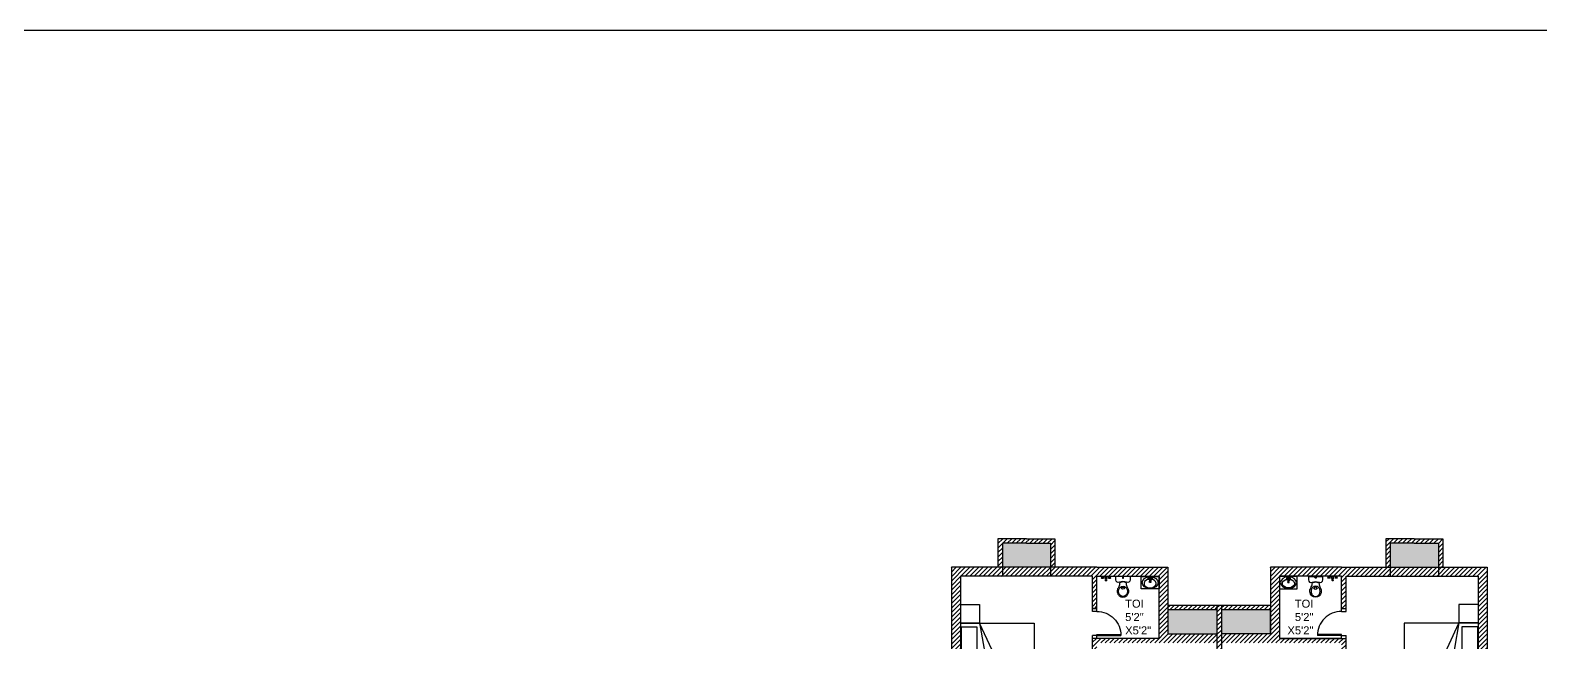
# Model space of a CAD drawing. Header units: inches. Extents: x -13968999 to -13960898, y 3615467 to 3617661.
# Drawn here: x -13963215 to -13961705, y 3616879 to 3617491 of the extents above; entities that cross this region are included whole.
import ezdxf

# ---------------------------------------------------------------- set-up
doc = ezdxf.new("R2010")
doc.units = ezdxf.units.IN
for name, color, linetype in [('DOOR', 141, 'Continuous'), ('EQUIP', 5, 'Continuous'), ('TEXT', 10, 'Continuous'), ('TOILET', 11, 'Continuous'), ('WALL', 141, 'Continuous')]:
    doc.layers.add(name, color=color, linetype=linetype)
doc.styles.get("Standard").update_dxf_attribs({"font": 'arial.ttf'})
pattern_1 = [(45, (-1074.5756, 0), (-2.2450640303, 2.2450640303), [])]

# ---------------------------------------------------------------- blocks, each defined once
blk = doc.blocks.new('*U26')
for p, q in [((0, -28.5), (-3, -28.5)), ((-3, -33), (-3, -28.5)), ((0, -33), (0, -28.5)), ((27, -28.5), (24, -28.5)), ((24, -33), (24, -28.5)), ((27, -33), (27, -28.5)), ((0, -33), (-3, -33)), ((24, -33), (23, -33)), ((23, -33), (23, -57)), ((27, -33), (24, -33)), ((24, -33), (24, -57))]:
    blk.add_line(p, q)
blk.add_arc((24, -33), 24, 179.9993, 270)
blk = doc.blocks.new('MAT-P08')
for p, q in [((-0.075, 1.211), (-0.075, 0.686)), ((-0.075, 1.211), (2.325, 1.211)), ((0.425, 1.211), (0.425, 0.686)), ((0.435, 1.211), (0.435, -0.814)), ((0.535, 1.191), (0.535, 0.766)), ((0.535, 1.191), (1.715, 1.191)), ((1.715, 1.191), (1.715, 0.766)), ((1.815, 1.211), (1.815, -0.814)), ((1.825, 1.211), (1.825, 0.686)), ((2.325, 1.211), (2.325, 0.686)), ((-0.075, 0.686), (0.425, 0.686)), ((0.425, 0.686), (1.815, 0.443)), ((1.468, 0.207), (0.435, 0.684)), ((0.535, 0.766), (1.715, 0.766)), ((1.815, 0.443), (1.468, 0.207)), ((1.825, 0.686), (2.325, 0.686)), ((0.435, -0.814), (1.815, -0.814))]:
    blk.add_line(p, q)
blk = doc.blocks.new('A1138DA')
at = {"color": 0}
for p, q in [((0.091, -0.123), (0.091, 0.123)), ((0.091, 0.123), (0.161, 0.123)), ((0.109, 0.04), (0.327, 0.04)), ((0.161, 0.123), (0.161, 0.04)), ((0.161, -0.123), (0.091, -0.123)), ((0.109, -0.04), (0.327, -0.04)), ((0.161, -0.04), (0.161, -0.123))]:
    blk.add_line(p, q, dxfattribs=at)
for points in [[(0.109, 0.04), (0.109, -0.04)], [(0.234, 0.169), (0.234, 0.04)], [(0.234, -0.04), (0.234, -0.169)]]:
    blk.add_lwpolyline(points, dxfattribs=at)
for centre, radius in [((0.5, 0), 0.5), ((0.434, 0), 0.0517)]:
    blk.add_circle(centre, radius, dxfattribs=at)
for centre, radius, start, end in [((0.574, 0), 0.38, 206.44838, 153.55162), ((0.302, 0), 0.047, 301.674, 58.326)]:
    blk.add_arc(centre, radius, start, end, dxfattribs=at)
blk = doc.blocks.new('A$C5C1D47C0')
at = {"layer": 'EQUIP'}
blk.add_lwpolyline([(0, 0), (0.418, 0), (0.418, 0.587), (0, 0.587)], close=True, dxfattribs=at)
at = {"layer": 'EQUIP', "xscale": -0.38475, "yscale": 0.5320000000000001, "zscale": 0.1425, "rotation": 180}
blk.add_blockref('A1138DA', (0.017, 0.296), dxfattribs=at)
blk = doc.blocks.new('WC')
blk.add_line((0.55, 0), (0, 0))
for points in [[(0.354, 0.791, -0.118657), (0.44, 0.727, -0.10025), (0.488, 0.639), (0.495, 0.597, -0.195655), (0.462, 0.45, 0.151462), (0.408, 0.28, -0.356032), (0.368, 0.231, -0.170254), (0.182, 0.231, -0.356032), (0.142, 0.28, 0.151462), (0.088, 0.45, -0.195655), (0.055, 0.597), (0.062, 0.639, -0.10025), (0.11, 0.727, -0.118657), (0.196, 0.791), (0.275, 0.81)], [(0.099, 0.579), (0.111, 0.508, 0.096427), (0.148, 0.441, 0.113835), (0.216, 0.389), (0.276, 0.378), (0.338, 0.392, 0.1129), (0.402, 0.441, 0.096427), (0.439, 0.508), (0.451, 0.579), (0.439, 0.649, 0.096427), (0.402, 0.717, 0.1129), (0.338, 0.765), (0.275, 0.78), (0.212, 0.765, 0.1129), (0.148, 0.717, 0.096427), (0.111, 0.649)]]:
    blk.add_lwpolyline(points, format="xyb", close=True)
blk.add_lwpolyline([(0.55, 0), (0.55, 0.137, 0.542623), (0.409, 0.228, -0.212019), (0.141, 0.228, 0.542623), (0, 0.137), (0, 0)], format="xyb")
blk.add_circle((0.275, 0.05), 0.025)
for centre, radius, start, end in [((0.275, 0.389), 0.105, 44.18846, 135.81154), ((0.275, 0.462), 0.05, 154.61869, 25.38131)]:
    blk.add_arc(centre, radius, start, end)
blk = doc.blocks.new('BATHROOM OBJ')
at = {"layer": 'TOILET'}
for p, q in [((-25.7, -15.8), (-22.5, -15.8)), ((-25.2, -15.6), (-23.1, -15.6)), ((-24.6, -14), (-24.9, -14)), ((-24.6, -14.3), (-24.9, -14.3)), ((-23.6, -15), (-24.7, -15)), ((-23.7, -14), (-23.4, -14)), ((-23.7, -14.3), (-23.4, -14.3)), ((-21.7, -15.8), (-18.2, -15.8)), ((-21.1, -15.3), (-18.8, -15.3)), ((-20.5, -10.9), (-19.3, -10.9)), ((-19.3, -11.5), (-20.5, -11.5)), ((-20.5, -12.4), (-19.3, -12.4)), ((-19.3, -13.5), (-20.5, -13.5)), ((-20.2, -12.4), (-20.2, -11.8)), ((-19.6, -11.8), (-19.6, -12.4)), ((-17.3, -15.8), (-14.1, -15.8)), ((-16.7, -15.6), (-14.7, -15.6)), ((-16.1, -14), (-16.4, -14)), ((-16.1, -14.3), (-16.4, -14.3)), ((-15.1, -15), (-16.2, -15)), ((-15.3, -14), (-15, -14)), ((-15.3, -14.3), (-15, -14.3))]:
    blk.add_line(p, q, dxfattribs=at)
for points in [[(-24.6, -14.7), (-24.6, -13.5), (-23.7, -13.5), (-23.7, -14.7)], [(-16.1, -14.7), (-16.1, -13.5), (-15.3, -13.5), (-15.3, -14.7)]]:
    blk.add_lwpolyline(points, close=True, dxfattribs=at)
for points in [[(-20.5, -11.5), (-20.5, -10.9)], [(-20.2, -10.6), (-19.6, -10.6)], [(-19.6, -11.8), (-20.2, -11.8)], [(-19.3, -10.9), (-19.3, -11.5)]]:
    blk.add_lwpolyline(points, dxfattribs=at)
for centre in [(-25.1, -14.1), (-24.1, -14.1), (-23.1, -14.1), (-16.7, -14.1), (-15.7, -14.1), (-14.7, -14.1)]:
    blk.add_circle(centre, 0.325, dxfattribs=at)
for centre, radius, start, end in [((-26.2, -14.3), 1.66, 285.2551, 344.7449), ((-22.1, -14.3), 1.66, 195.2551, 254.7449), ((-20.8, -16.1), 0.852, 106.1502, 163.8498), ((-16.4, -14.7), 4.69, 150.2551, 187.125), ((-19.2, -12.9), 1.45, 156.3417, 203.6583), ((-20.2, -10.9), 0.282, 88.2224, 181.7776), ((-20.2, -11.5), 0.282, 178.2224, 271.7776), ((-19.6, -10.9), 0.282, 358.2224, 91.7776), ((-19.6, -11.5), 0.282, 268.2224, 1.7776), ((-23.4, -14.7), 4.69, 352.875, 29.7449), ((-20.7, -12.9), 1.45, 336.3417, 23.6584), ((-19, -16.1), 0.852, 16.1502, 73.8498), ((-17.7, -14.3), 1.66, 285.2551, 344.7449), ((-13.7, -14.3), 1.66, 195.2551, 254.7449)]:
    blk.add_arc(centre, radius, start, end, dxfattribs=at)
at = {"layer": 'TOILET', "xscale": 30.34117043062729, "yscale": 30.34117043062729, "zscale": 30.34117043062729}
blk.add_blockref('WC', (-8.3, -15.8), dxfattribs=at)
at = {"layer": 'TOILET', "xscale": 35.37916646338279, "yscale": 35.37916646338279, "zscale": 35.37916646338279, "rotation": 90}
blk.add_blockref('A$C5C1D47C0', (42.3, -15.8), dxfattribs=at)

msp = doc.modelspace()

# ---------------------------------------------------------------- hatches: boundary and pattern name
at = {"true_color": 0xadddf7}
h = msp.add_hatch(dxfattribs=at)
h.set_pattern_fill('ANSI31', color=141)
h.set_pattern_definition(pattern_1)
h.paths.add_polyline_path([(-13962243.1, 3616978.2), (-13962235.1, 3616978.2), (-13962219.1, 3616978.2), (-13962203.1, 3616978.2), (-13962195.1, 3616978.2), (-13962195.1, 3616954.2), (-13962190.6, 3616954.2), (-13962190.6, 3616982.7), (-13962219.1, 3616982.7), (-13962247.6, 3616982.7), (-13962247.6, 3616954.2), (-13962243.1, 3616954.2)])
at = {"true_color": 0x139b48}
h = msp.add_hatch(color=114, dxfattribs=at)
h.dxf.hatch_style = 1
h.paths.add_polyline_path([(-13962195.1, 3616978.2), (-13962203.1, 3616978.2), (-13962219.1, 3616978.2), (-13962235.1, 3616978.2), (-13962243.1, 3616978.2), (-13962243.1, 3616954.2), (-13962195.1, 3616954.2)])
at = {"true_color": 0xadddf7}
h = msp.add_hatch(dxfattribs=at)
h.set_pattern_fill('ANSI31', color=141)
h.set_pattern_definition(pattern_1)
h.paths.add_polyline_path([(-13961802.8, 3616982.7), (-13961831.3, 3616982.7), (-13961859.8, 3616982.7), (-13961859.8, 3616954.2), (-13961855.3, 3616954.2), (-13961855.3, 3616978.2), (-13961847.3, 3616978.2), (-13961831.3, 3616978.2), (-13961815.3, 3616978.2), (-13961807.3, 3616978.2), (-13961807.3, 3616954.2), (-13961802.8, 3616954.2)])
at = {"true_color": 0x139b48}
h = msp.add_hatch(color=114, dxfattribs=at)
h.dxf.hatch_style = 1
h.paths.add_polyline_path([(-13961807.3, 3616978.2), (-13961815.3, 3616978.2), (-13961831.3, 3616978.2), (-13961847.3, 3616978.2), (-13961855.3, 3616978.2), (-13961855.3, 3616954.2), (-13961807.3, 3616954.2)])
at = {"true_color": 0xadddf7}
h = msp.add_hatch(dxfattribs=at)
h.set_pattern_fill('ANSI31', color=141)
h.set_pattern_definition(pattern_1)
h.paths.add_polyline_path([(-13962243.1, 3616954.2), (-13962294.1, 3616954.2), (-13962294.1, 3616805.7), (-13962347.1, 3616805.7), (-13962485.1, 3616805.7), (-13962485.1, 3616657.2), (-13962535.1, 3616657.2), (-13962535.1, 3616694.7), (-13962535.1, 3616828.2), (-13962580.1, 3616828.2), (-13962580.1, 3616819.2), (-13962544.1, 3616819.2), (-13962544.1, 3616699.2), (-13962628.1, 3616699.2), (-13962628.1, 3616694.7), (-13962628.1, 3616682.7), (-13962624.1, 3616682.7), (-13962624.1, 3616694.7), (-13962544.1, 3616694.7), (-13962544.1, 3616652.7), (-13962624.1, 3616652.7), (-13962628.1, 3616652.7), (-13962628.1, 3616648.2), (-13962539.6, 3616648.2), (-13962479.6, 3616648.2), (-13962476.1, 3616648.2), (-13962476.1, 3616652.7), (-13962476.1, 3616796.7), (-13962356.1, 3616796.7), (-13962356.1, 3616652.7), (-13962347.1, 3616652.7), (-13962347.1, 3616796.7), (-13962189.1, 3616796.7), (-13962189.1, 3616801.2), (-13962285.1, 3616801.2), (-13962285.1, 3616945.2), (-13962243.1, 3616945.2)])
h = msp.add_hatch(dxfattribs=at)
h.set_pattern_fill('ANSI31', color=141)
h.set_pattern_definition(pattern_1)
h.paths.add_polyline_path([(-13962195.1, 3616954.2), (-13962243.1, 3616954.2), (-13962243.1, 3616945.2), (-13962195.1, 3616945.2)])
h = msp.add_hatch(dxfattribs=at)
h.set_pattern_fill('ANSI31', color=141)
h.set_pattern_definition(pattern_1)
h.paths.add_polyline_path([(-13962077.6, 3616954.2), (-13962148.6, 3616954.2), (-13962195.1, 3616954.2), (-13962195.1, 3616945.2), (-13962153.1, 3616945.2), (-13962153.1, 3616913.2), (-13962148.6, 3616913.2), (-13962148.6, 3616945.2), (-13962086.6, 3616945.2), (-13962086.6, 3616883.2), (-13962153.1, 3616883.2), (-13962153.1, 3616801.2), (-13962153.1, 3616796.7), (-13962153.1, 3616776.7), (-13962148.6, 3616776.7), (-13962148.6, 3616801.2), (-13962148.6, 3616878.7), (-13962028.6, 3616878.7), (-13962028.6, 3616887.7), (-13962077.6, 3616887.7)])
h = msp.add_hatch(dxfattribs=at)
h.set_pattern_fill('ANSI31', color=141)
h.set_pattern_definition(pattern_1)
h.paths.add_polyline_path([(-13961855.3, 3616954.2), (-13961904.1, 3616954.2), (-13961975.1, 3616954.2), (-13961975.1, 3616887.7), (-13962024.1, 3616887.7), (-13962024.1, 3616878.7), (-13961904.1, 3616878.7), (-13961904.1, 3616801.2), (-13961904.1, 3616776.7), (-13961899.6, 3616776.7), (-13961899.6, 3616796.7), (-13961899.6, 3616801.2), (-13961899.6, 3616883.2), (-13961966.1, 3616883.2), (-13961966.1, 3616945.2), (-13961904.1, 3616945.2), (-13961904.1, 3616913.2), (-13961899.6, 3616913.2), (-13961899.6, 3616945.2), (-13961855.3, 3616945.2)])
h = msp.add_hatch(dxfattribs=at)
h.set_pattern_fill('ANSI31', color=141)
h.set_pattern_definition(pattern_1)
h.paths.add_polyline_path([(-13961758.6, 3616954.2), (-13961807.3, 3616954.2), (-13961807.3, 3616945.2), (-13961767.6, 3616945.2), (-13961767.6, 3616801.2), (-13961863.6, 3616801.2), (-13961863.6, 3616796.7), (-13961705.6, 3616796.7), (-13961705.6, 3616805.7), (-13961758.6, 3616805.7)])
h = msp.add_hatch(dxfattribs=at)
h.set_pattern_fill('ANSI31', color=141)
h.set_pattern_definition(pattern_1)
h.paths.add_polyline_path([(-13961807.3, 3616954.2), (-13961855.3, 3616954.2), (-13961855.3, 3616945.2), (-13961807.3, 3616945.2)])
h = msp.add_hatch(dxfattribs=at)
h.set_pattern_fill('ANSI31', color=141)
h.set_pattern_definition(pattern_1)
h.paths.add_polyline_path([(-13962024.1, 3616486.2), (-13961962.6, 3616486.2), (-13961962.6, 3616473.7), (-13961934.1, 3616473.7), (-13961934.1, 3616478.2), (-13961958.1, 3616478.2), (-13961958.1, 3616561), (-13961904.1, 3616561), (-13961904.1, 3616496.5), (-13961904.1, 3616478.2), (-13961904.1, 3616473.7), (-13961899.6, 3616473.7), (-13961899.6, 3616478.2), (-13961899.6, 3616496.5), (-13961899.6, 3616561), (-13961834.6, 3616561), (-13961834.6, 3616558.7), (-13961834.6, 3616501), (-13961869.6, 3616501), (-13961869.6, 3616496.5), (-13961834.6, 3616496.5), (-13961834.6, 3616473.7), (-13961747.6, 3616473.7), (-13961747.6, 3616478.2), (-13961755.1, 3616478.2), (-13961755.1, 3616502.7), (-13961759.6, 3616502.7), (-13961759.6, 3616482.7), (-13961825.6, 3616482.7), (-13961825.6, 3616558.7), (-13961759.6, 3616558.7), (-13961759.6, 3616538.7), (-13961755.1, 3616538.7), (-13961755.1, 3616558.7), (-13961755.1, 3616567.7), (-13961755.1, 3616587.7), (-13961759.6, 3616587.7), (-13961759.6, 3616567.7), (-13961825.6, 3616567.7), (-13961825.6, 3616643.7), (-13961759.6, 3616643.7), (-13961759.6, 3616623.7), (-13961755.1, 3616623.7), (-13961755.1, 3616648.2), (-13961747.6, 3616648.2), (-13961747.6, 3616652.7), (-13961759.6, 3616652.7), (-13961834.6, 3616652.7), (-13961834.6, 3616630), (-13961869.6, 3616630), (-13961869.6, 3616625.5), (-13961834.6, 3616625.5), (-13961834.6, 3616565.5), (-13961899.6, 3616565.5), (-13961899.6, 3616630), (-13961899.6, 3616648.2), (-13961899.6, 3616652.7), (-13961904.1, 3616652.7), (-13961904.1, 3616648.2), (-13961904.1, 3616630), (-13961904.1, 3616565.5), (-13961958.1, 3616565.5), (-13961958.1, 3616648.2), (-13961934.1, 3616648.2), (-13961934.1, 3616652.7), (-13961962.6, 3616652.7), (-13961962.6, 3616640.2), (-13962024.1, 3616640.2), (-13962024.1, 3616736.2), (-13961904.1, 3616736.2), (-13961904.1, 3616700.7), (-13961899.6, 3616700.7), (-13961899.6, 3616740.7), (-13962024.1, 3616740.7), (-13962024.1, 3616916.2), (-13962028.6, 3616916.2), (-13962028.6, 3616740.7), (-13962148.6, 3616740.7), (-13962153.1, 3616740.7), (-13962153.1, 3616700.7), (-13962148.6, 3616700.7), (-13962148.6, 3616736.2), (-13962028.6, 3616736.2), (-13962028.6, 3616640.2), (-13962090.1, 3616640.2), (-13962090.1, 3616652.7), (-13962118.6, 3616652.7), (-13962118.6, 3616648.2), (-13962094.6, 3616648.2), (-13962094.6, 3616565.5), (-13962148.6, 3616565.5), (-13962148.6, 3616630), (-13962148.6, 3616648.2), (-13962148.6, 3616652.7), (-13962153.1, 3616652.7), (-13962153.1, 3616648.2), (-13962153.1, 3616630), (-13962153.1, 3616565.5), (-13962218.1, 3616565.5), (-13962218.1, 3616625.5), (-13962183.1, 3616625.5), (-13962183.1, 3616630), (-13962218.1, 3616630), (-13962218.1, 3616652.7), (-13962305.1, 3616652.7), (-13962305.1, 3616648.2), (-13962297.6, 3616648.2), (-13962297.6, 3616623.7), (-13962293.1, 3616623.7), (-13962293.1, 3616643.7), (-13962227.1, 3616643.7), (-13962227.1, 3616567.7), (-13962293.1, 3616567.7), (-13962293.1, 3616587.7), (-13962297.6, 3616587.7), (-13962297.6, 3616558.7), (-13962297.6, 3616538.7), (-13962293.1, 3616538.7), (-13962293.1, 3616558.7), (-13962227.1, 3616558.7), (-13962227.1, 3616482.7), (-13962293.1, 3616482.7), (-13962293.1, 3616502.7), (-13962297.6, 3616502.7), (-13962297.6, 3616476.7), (-13962305.1, 3616476.7), (-13962305.1, 3616473.7), (-13962218.1, 3616473.7), (-13962218.1, 3616496.5), (-13962183.1, 3616496.5), (-13962183.1, 3616501), (-13962218.1, 3616501), (-13962218.1, 3616558.7), (-13962218.1, 3616561), (-13962153.1, 3616561), (-13962153.1, 3616496.5), (-13962153.1, 3616478.2), (-13962153.1, 3616473.7), (-13962124.6, 3616473.7), (-13962124.6, 3616478.2), (-13962148.6, 3616478.2), (-13962148.6, 3616496.5), (-13962148.6, 3616561), (-13962094.6, 3616561), (-13962094.6, 3616473.7), (-13962090.1, 3616473.7), (-13962090.1, 3616486.2), (-13962028.6, 3616486.2), (-13962028.6, 3616390.2), (-13962148.6, 3616390.2), (-13962148.6, 3616425.7), (-13962153.1, 3616425.7), (-13962153.1, 3616385.7), (-13962028.6, 3616385.7), (-13962028.6, 3616214.7), (-13962077.6, 3616214.7), (-13962077.6, 3616210.2), (-13961975.1, 3616210.2), (-13961975.1, 3616214.7), (-13962024.1, 3616214.7), (-13962024.1, 3616385.7), (-13961904.1, 3616385.7), (-13961899.6, 3616385.7), (-13961899.6, 3616425.7), (-13961904.1, 3616425.7), (-13961904.1, 3616390.2), (-13962024.1, 3616390.2)])
h.paths.add_polyline_path([(-13962028.6, 3616490.7), (-13962090.1, 3616490.7), (-13962090.1, 3616561), (-13962090.1, 3616635.7), (-13962024.1, 3616635.7), (-13961962.6, 3616635.7), (-13961962.6, 3616561), (-13961962.6, 3616490.7)], flags=16)
h = msp.add_hatch(dxfattribs=at)
h.set_pattern_fill('ANSI31', color=141)
h.set_pattern_definition(pattern_1)
h.paths.add_polyline_path([(-13962028.6, 3616916.2), (-13962077.6, 3616916.2), (-13962077.6, 3616911.7), (-13962028.6, 3616911.7)])
h = msp.add_hatch(dxfattribs=at)
h.set_pattern_fill('ANSI31', color=141)
h.set_pattern_definition(pattern_1)
h.paths.add_polyline_path([(-13961975.1, 3616916.2), (-13962024.1, 3616916.2), (-13962024.1, 3616911.7), (-13961975.1, 3616911.7)])
at = {"true_color": 0x139b48}
h = msp.add_hatch(color=114, dxfattribs=at)
h.dxf.hatch_style = 1
h.paths.add_polyline_path([(-13962077.6, 3616911.7), (-13962077.6, 3616887.7), (-13962028.6, 3616887.7), (-13962028.6, 3616911.7)])
h = msp.add_hatch(color=114, dxfattribs=at)
h.dxf.hatch_style = 1
h.paths.add_polyline_path([(-13962024.1, 3616911.7), (-13962024.1, 3616887.7), (-13961975.1, 3616887.7), (-13961975.1, 3616911.7)])

# ---------------------------------------------------------------- linework, layer by layer
at = {"color": 252, "true_color": 0x939598}
msp.add_lwpolyline([(-13964477.9, 3617490.8), (-13960898.4, 3617490.8), (-13960898.4, 3615655.1), (-13964477.9, 3615655.1)], close=True, dxfattribs=at)
at = {"layer": 'WALL', "color": 141, "true_color": 0xadddf7}
for p, q in [((-13962219.1, 3616982.7), (-13962247.6, 3616982.7)), ((-13962247.6, 3616982.7), (-13962247.6, 3616954.2)), ((-13962235.1, 3616978.2), (-13962243.1, 3616978.2)), ((-13962243.1, 3616978.2), (-13962243.1, 3616945.2)), ((-13962219.1, 3616978.2), (-13962235.1, 3616978.2)), ((-13962219.1, 3616982.7), (-13962190.6, 3616982.7)), ((-13962219.1, 3616978.2), (-13962203.1, 3616978.2)), ((-13962203.1, 3616978.2), (-13962195.1, 3616978.2)), ((-13962195.1, 3616978.2), (-13962195.1, 3616945.2)), ((-13962190.6, 3616982.7), (-13962190.6, 3616954.2)), ((-13961831.3, 3616982.7), (-13961859.8, 3616982.7)), ((-13961859.8, 3616982.7), (-13961859.8, 3616954.2)), ((-13961847.3, 3616978.2), (-13961855.3, 3616978.2)), ((-13961855.3, 3616978.2), (-13961855.3, 3616945.2)), ((-13961831.3, 3616978.2), (-13961847.3, 3616978.2)), ((-13961831.3, 3616982.7), (-13961802.8, 3616982.7)), ((-13961831.3, 3616978.2), (-13961815.3, 3616978.2)), ((-13961815.3, 3616978.2), (-13961807.3, 3616978.2)), ((-13961807.3, 3616978.2), (-13961807.3, 3616945.2)), ((-13961802.8, 3616982.7), (-13961802.8, 3616954.2)), ((-13962294.1, 3616954.2), (-13962294.1, 3616805.7)), ((-13962153.1, 3616945.2), (-13962285.1, 3616945.2)), ((-13962285.1, 3616945.2), (-13962285.1, 3616801.2)), ((-13962153.1, 3616913.2), (-13962153.1, 3616945.2)), ((-13962148.6, 3616954.2), (-13962077.6, 3616954.2)), ((-13962148.6, 3616945.2), (-13962086.6, 3616945.2)), ((-13962148.6, 3616913.2), (-13962148.6, 3616945.2)), ((-13962086.6, 3616945.2), (-13962086.6, 3616883.2)), ((-13962077.6, 3616954.2), (-13962077.6, 3616887.7)), ((-13961904.1, 3616954.2), (-13961975.1, 3616954.2)), ((-13961975.1, 3616954.2), (-13961975.1, 3616887.7)), ((-13961904.1, 3616945.2), (-13961966.1, 3616945.2)), ((-13961966.1, 3616945.2), (-13961966.1, 3616883.2)), ((-13961904.1, 3616954.2), (-13961758.6, 3616954.2)), ((-13961904.1, 3616913.2), (-13961904.1, 3616945.2)), ((-13961899.6, 3616945.2), (-13961767.6, 3616945.2)), ((-13961899.6, 3616913.2), (-13961899.6, 3616945.2)), ((-13961767.6, 3616945.2), (-13961767.6, 3616801.2)), ((-13961758.6, 3616954.2), (-13961758.6, 3616805.7)), ((-13962153.1, 3616913.2), (-13962148.6, 3616913.2)), ((-13961975.1, 3616916.2), (-13962077.6, 3616916.2)), ((-13962028.6, 3616916.2), (-13962028.6, 3616740.7)), ((-13962028.6, 3616916.2), (-13962028.6, 3616740.7)), ((-13962024.1, 3616916.2), (-13962024.1, 3616740.7)), ((-13962024.1, 3616916.2), (-13962024.1, 3616740.7)), ((-13961904.1, 3616913.2), (-13961899.6, 3616913.2)), ((-13961975.1, 3616911.7), (-13962024.1, 3616911.7)), ((-13961975.1, 3616887.7), (-13961975.1, 3616911.7)), ((-13962153.1, 3616801.2), (-13962153.1, 3616883.2)), ((-13962086.6, 3616883.2), (-13962153.1, 3616883.2)), ((-13962077.6, 3616887.7), (-13962028.6, 3616887.7)), ((-13961975.1, 3616887.7), (-13962024.1, 3616887.7)), ((-13961966.1, 3616883.2), (-13961899.6, 3616883.2)), ((-13961904.1, 3616883.2), (-13961966.1, 3616883.2)), ((-13961899.6, 3616801.2), (-13961899.6, 3616883.2))]:
    msp.add_line(p, q, dxfattribs=at)
at = {"layer": 'WALL', "color": 114, "true_color": 0x139b48}
for p, q in [((-13962148.6, 3616954.2), (-13962294.1, 3616954.2)), ((-13962028.6, 3616911.7), (-13962077.6, 3616911.7))]:
    msp.add_line(p, q, dxfattribs=at)

# ---------------------------------------------------------------- block references
at = {"layer": 'DOOR', "color": 141, "true_color": 0xadddf7, "xscale": -1, "rotation": 90}
msp.add_blockref('*U26', (-13962181.6, 3616910.2), dxfattribs=at)
at = {"layer": 'DOOR', "color": 141, "true_color": 0xadddf7, "rotation": 270}
msp.add_blockref('*U26', (-13961871.1, 3616910.2), dxfattribs=at)
at = {"layer": 'TOILET', "color": 141, "true_color": 0xadddf7}
for name, p, xscale, yscale, zscale, rotation in [('BATHROOM OBJ', (-13962122.6, 3616931.7), -0.8526238273587288, 0.8526238273587288, 0.8526238273587288, 180), ('BATHROOM OBJ', (-13961930, 3616931.7), 0.8526238273587288, 0.8526238273587288, 0.8526238273587288, 180), ('MAT-P08', (-13962240.9, 3616914.3), -36.47116831024228, 36.47116831024228, 36.47116831024228, 90), ('MAT-P08', (-13961811.7, 3616914.3), 36.47116831024228, 36.47116831024228, 36.47116831024228, 270)]:
    msp.add_blockref(name, p, dxfattribs=dict(at, xscale=xscale, yscale=yscale, zscale=zscale, rotation=rotation))

# ---------------------------------------------------------------- texts
at = {"layer": 'TEXT', "color": 240, "true_color": 0xed1f24, "char_height": 8}
for insert, attachment_point in [((-13962120.4, 3616887.1), 7), ((-13961932.2, 3616887.1), 9)]:
    msp.add_mtext_dynamic_manual_height_columns('TOI\\P5\'2" X5\'2"', width=28.661, gutter_width=12.5, heights=[0], dxfattribs=dict(at, insert=insert, attachment_point=attachment_point))

doc.saveas('drawing.dxf')
